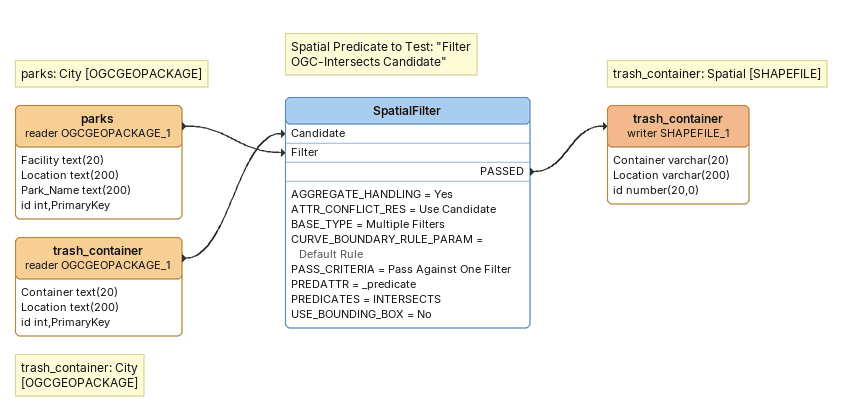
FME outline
Note: parks: City [OGCGEOPACKAGE]
parks (reader OGCGEOPACKAGE_1)
    attributes: Facility text(20), Location text(200), Park_Name text(200), id int,PrimaryKey
    -> SpatialFilter [Filter]
Note: trash_container: City [OGCGEOPACKAGE]
trash_container (reader OGCGEOPACKAGE_1)
    attributes: Container text(20), Location text(200), id int,PrimaryKey
    -> SpatialFilter [Candidate]
Note: Spatial Predicate to Test: "Filter OGC-Intersects Candidate"
SpatialFilter
    AGGREGATE_HANDLING = Yes
    ATTR_CONFLICT_RES = Use Candidate
    BASE_TYPE = Multiple Filters
    CURVE_BOUNDARY_RULE_PARAM = Default Rule
    PASS_CRITERIA = Pass Against One Filter
    PREDATTR = _predicate
    PREDICATES = INTERSECTS
    USE_BOUNDING_BOX = No
    PASSED -> trash_container (writer SHAPEFILE_1)
Note: trash_container: Spatial [SHAPEFILE]
trash_container (writer SHAPEFILE_1)
    attributes: Container varchar(20), Location varchar(200), id number(20,0)
